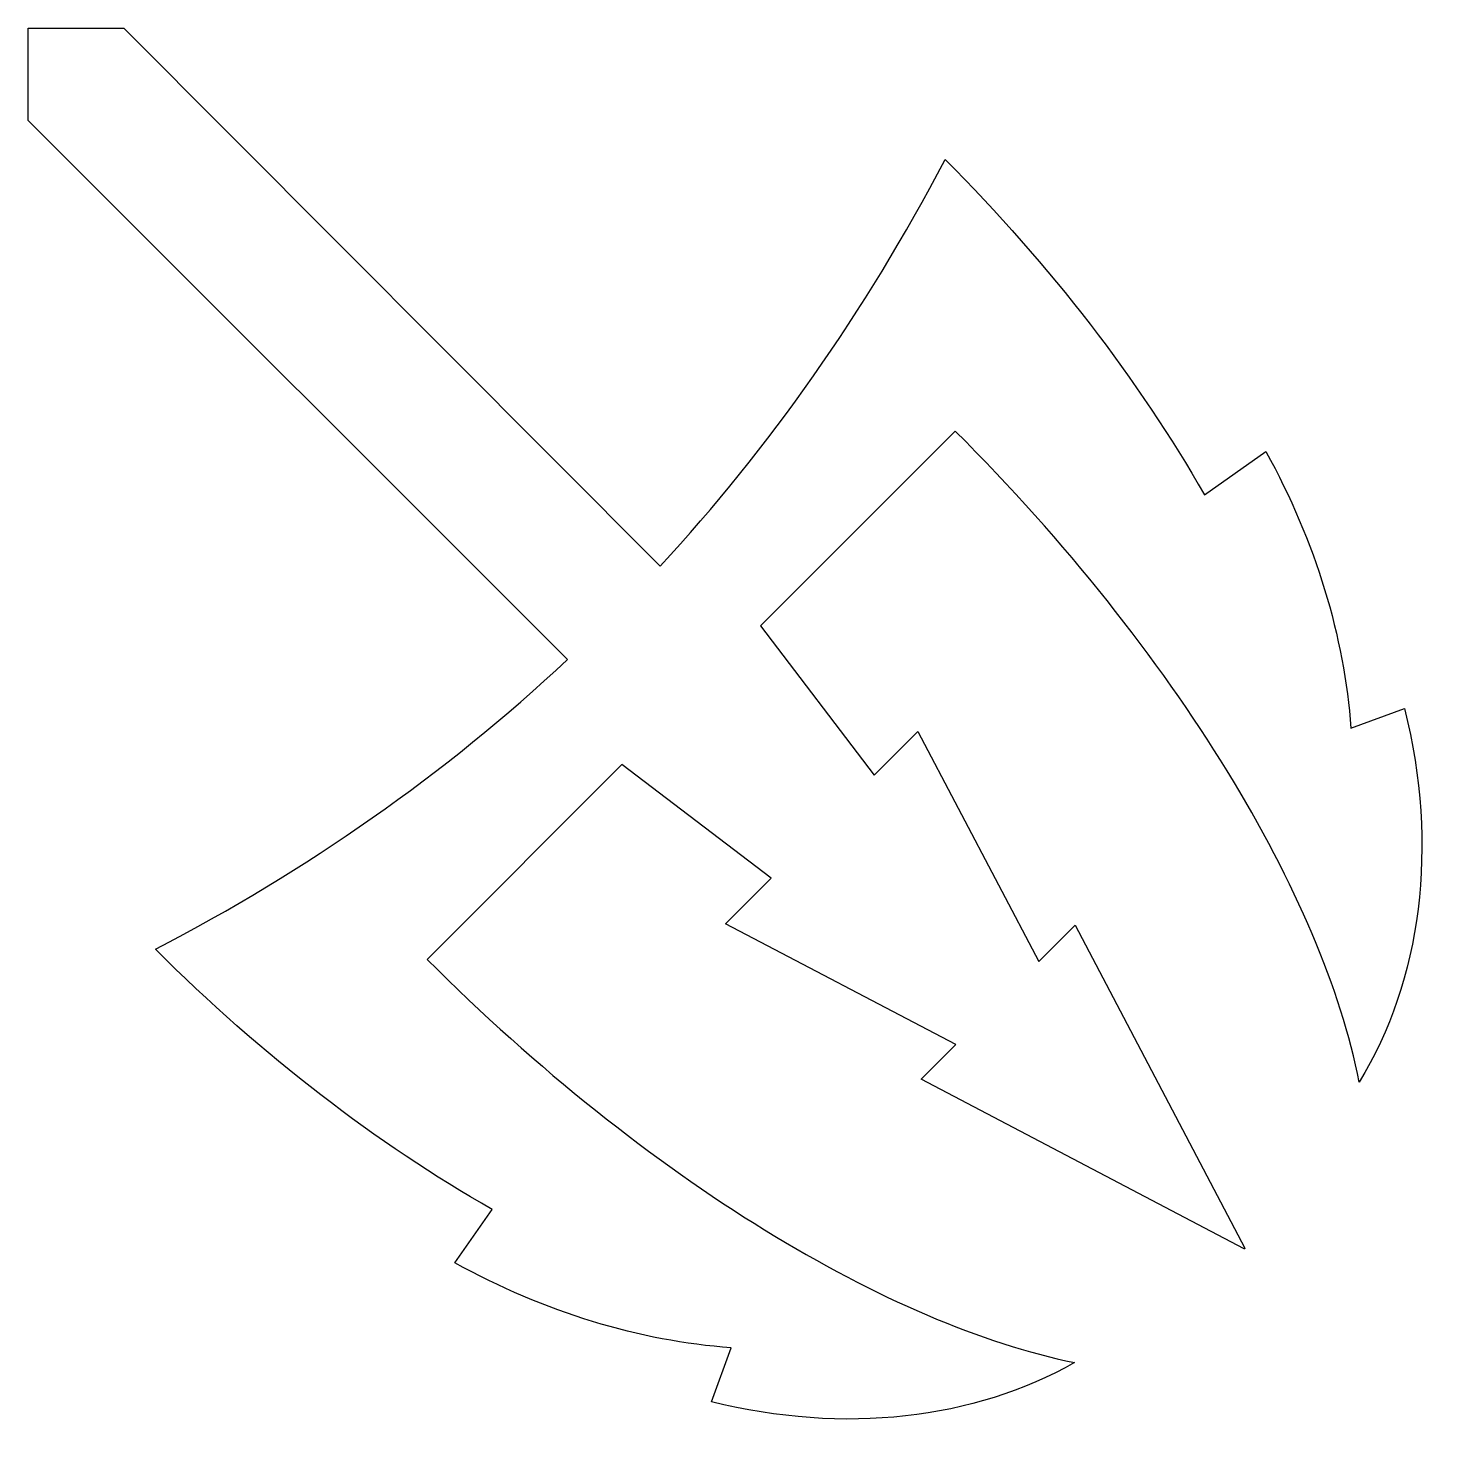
# Model space of a CAD drawing. Header units: centimetres. Extents: x -10.2 to 10.2, y -10.3 to 9.9.
import ezdxf

# ---------------------------------------------------------------- set-up
doc = ezdxf.new("R2010")
doc.units = ezdxf.units.CM
doc.header["$MEASUREMENT"] = 0
doc.layers.add('Layer 1', color=7, linetype='Continuous')

msp = doc.modelspace()

# ---------------------------------------------------------------- linework, layer by layer
at = {"layer": 'Layer 1'}
msp.add_open_spline([(-10.1559, 9.94371), (-10.1559, 9.94371), (-10.1559, 8.61415), (-10.1559, 8.61415), (-10.1559, 8.61415), (-10.1559, 8.61415), (-2.38645, 0.8447), (-2.38645, 0.8447), (-2.38645, 0.8447), (-4.15426, -0.80803), (-6.13813, -2.19367), (-8.32286, -3.32866), (-8.32286, -3.32866), (-6.78318, -4.86838), (-5.12737, -6.12946), (-3.47101, -7.07895), (-3.47101, -7.07895), (-3.47101, -7.07895), (-4.00992, -7.8459), (-4.00992, -7.8459), (-4.00992, -7.8459), (-2.70651, -8.56613), (-1.34322, -8.97516), (-0.02631, -9.07139), (-0.02631, -9.07139), (-0.02631, -9.07139), (-0.31094, -9.84888), (-0.31094, -9.84888), (-0.31094, -9.84888), (1.60867, -10.32483), (3.4784, -10.10724), (4.92181, -9.28353), (4.92181, -9.28353), (2.26919, -8.74842), (-1.22742, -6.65541), (-4.40924, -3.47363), (-4.40924, -3.47363), (-4.40924, -3.47363), (-1.60238, -0.66676), (-1.60238, -0.66676), (-1.60238, -0.66676), (-1.60238, -0.66676), (0.54819, -2.30604), (0.54819, -2.30604), (0.54819, -2.30604), (0.54819, -2.30604), (-0.10668, -2.96091), (-0.10668, -2.96091), (-0.10668, -2.96091), (-0.10668, -2.96091), (3.21004, -4.70169), (3.21004, -4.70169), (3.21004, -4.70169), (3.21004, -4.70169), (2.7093, -5.20243), (2.7093, -5.20243), (2.7093, -5.20243), (2.7093, -5.20243), (7.36625, -7.64691), (7.36625, -7.64691), (7.36625, -7.64691), (7.36777, -7.64531), (7.36996, -7.64446), (7.37152, -7.6429), (7.37152, -7.6429), (7.37304, -7.64134), (7.37392, -7.63919), (7.37544, -7.63763), (7.37544, -7.63763), (7.37544, -7.63763), (4.93096, -2.98068), (4.93096, -2.98068), (4.93096, -2.98068), (4.93096, -2.98068), (4.40656, -3.50517), (4.40656, -3.50517), (4.40656, -3.50517), (4.40656, -3.50517), (2.66447, -0.18841), (2.66447, -0.18841), (2.66447, -0.18841), (2.66447, -0.18841), (2.03461, -0.81823), (2.03461, -0.81823), (2.03461, -0.81823), (2.03461, -0.81823), (0.39664, 1.33107), (0.39664, 1.33107), (0.39664, 1.33107), (0.39664, 1.33107), (3.20347, 4.13777), (3.20347, 4.13777), (3.20347, 4.13777), (6.40545, 0.93579), (8.50441, -2.58465), (9.02265, -5.24325), (9.02265, -5.24325), (9.91914, -3.78061), (10.17004, -1.84725), (9.67752, 0.13974), (9.67752, 0.13974), (9.67752, 0.13974), (8.90399, -0.14224), (8.90399, -0.14224), (8.90399, -0.14224), (8.80785, 1.175), (8.39894, 2.53872), (7.6785, 3.84263), (7.6785, 3.84263), (7.6785, 3.84263), (6.79424, 3.22065), (6.79424, 3.22065), (6.79424, 3.22065), (5.84618, 4.86984), (4.59025, 6.51844), (3.05715, 8.05154), (3.05715, 8.05154), (1.89702, 5.84506), (0.52429, 3.89673), (-1.04765, 2.19281), (-1.04765, 2.19281), (-1.04765, 2.19281), (-8.77617, 9.94376), (-8.77617, 9.94376), (-8.77617, 9.94376), (-8.77617, 9.94376), (-10.1559, 9.94376), (-10.1559, 9.94376), (-10.1559, 9.94376), (-10.1559, 9.94376), (-10.1559, 9.94371), (-10.1559, 9.94371)], degree=3, knots=[0, 0, 0, 0, 0.02941176, 0.02941176, 0.02941176, 0.02941176, 0.05882353, 0.05882353, 0.05882353, 0.05882353, 0.08823529, 0.08823529, 0.08823529, 0.08823529, 0.11764706, 0.11764706, 0.11764706, 0.11764706, 0.14705882, 0.14705882, 0.14705882, 0.14705882, 0.17647059, 0.17647059, 0.17647059, 0.17647059, 0.20588235, 0.20588235, 0.20588235, 0.20588235, 0.23529412, 0.23529412, 0.23529412, 0.23529412, 0.26470588, 0.26470588, 0.26470588, 0.26470588, 0.29411765, 0.29411765, 0.29411765, 0.29411765, 0.32352941, 0.32352941, 0.32352941, 0.32352941, 0.35294118, 0.35294118, 0.35294118, 0.35294118, 0.38235294, 0.38235294, 0.38235294, 0.38235294, 0.41176471, 0.41176471, 0.41176471, 0.41176471, 0.44117647, 0.44117647, 0.44117647, 0.44117647, 0.47058824, 0.47058824, 0.47058824, 0.47058824, 0.5, 0.5, 0.5, 0.5, 0.52941176, 0.52941176, 0.52941176, 0.52941176, 0.55882353, 0.55882353, 0.55882353, 0.55882353, 0.58823529, 0.58823529, 0.58823529, 0.58823529, 0.61764706, 0.61764706, 0.61764706, 0.61764706, 0.64705882, 0.64705882, 0.64705882, 0.64705882, 0.67647059, 0.67647059, 0.67647059, 0.67647059, 0.70588235, 0.70588235, 0.70588235, 0.70588235, 0.73529412, 0.73529412, 0.73529412, 0.73529412, 0.76470588, 0.76470588, 0.76470588, 0.76470588, 0.79411765, 0.79411765, 0.79411765, 0.79411765, 0.82352941, 0.82352941, 0.82352941, 0.82352941, 0.85294118, 0.85294118, 0.85294118, 0.85294118, 0.88235294, 0.88235294, 0.88235294, 0.88235294, 0.91176471, 0.91176471, 0.91176471, 0.91176471, 0.94117647, 0.94117647, 0.94117647, 0.94117647, 1, 1, 1, 1], dxfattribs=at)

doc.saveas('drawing.dxf')
